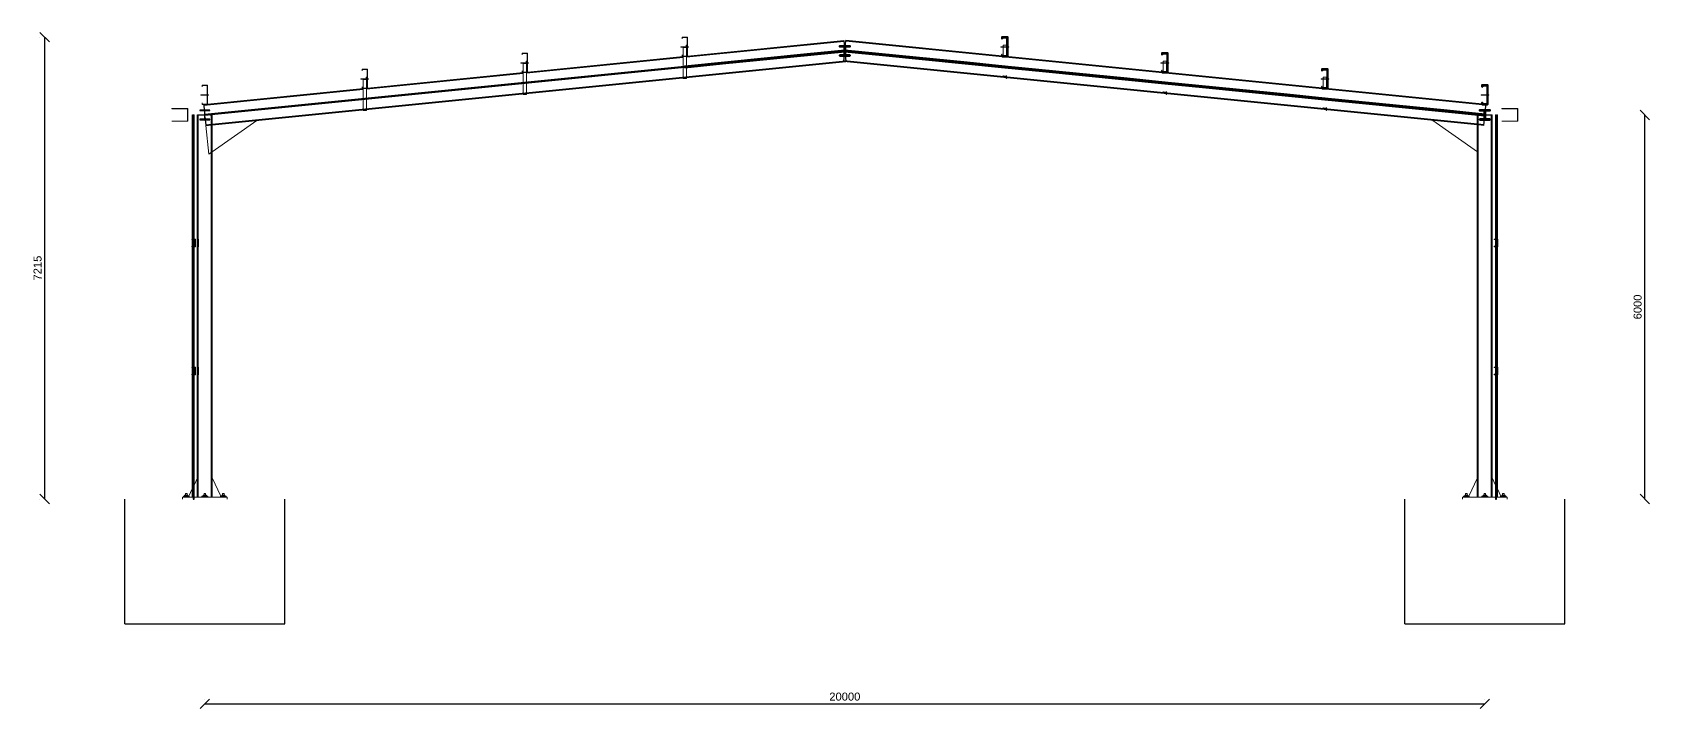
# Model space of a CAD drawing. Header units: millimetres. Extents: x 3055 to 287500, y 1145 to 27007.
# Drawn here: x 3055 to 28325, y 3170 to 13735 of the extents above; entities that cross this region are included whole.
import ezdxf

# ---------------------------------------------------------------- set-up
doc = ezdxf.new("R2010")
doc.units = ezdxf.units.MM
for name, color, linetype, lineweight in [('ANOT-COTA', 7, 'Continuous', 13), ('EST-CHAPA', 2, 'Continuous', 18), ('EST-FIXADOR', 8, 'Continuous', 13), ('EST-PILAR', 1, 'Continuous', 25), ('EST-SECUNDARIO', 3, 'Continuous', 18), ('EST-SECUNDARIO-CORTE', 3, 'Continuous', 50), ('EST-VIGA', 5, 'Continuous', 25), ('EST-VIGA-CORTE', 5, 'Continuous', 50), ('FEC-FECHAMENTO', 9, 'Continuous', 13), ('FEC-FECHAMENTO-CORTE', 9, 'Continuous', 50), ('FUN-BLOCO', 6, 'Continuous', 25)]:
    doc.layers.add(name, color=color, linetype=linetype, lineweight=lineweight)
doc.styles.add('TEXTO', font='arial.ttf')
doc.dimstyles.new('COTA-1-50', dxfattribs={"dimscale": 50, "dimtxt": 2.5, "dimasz": 2, "dimexe": 1.5, "dimexo": 1.5, "dimgap": 1, "dimtad": 1, "dimdec": 0, "dimtxsty": 'TEXTO', "dimtsz": 1.5, "dimcen": 2.5, "dimclrd": 256, "dimclre": 256, "dimclrt": 256, "dimazin": 3, "dimtfac": 1, "dimtmove": 0, "dimatfit": 3, "dimarcsym": 0})

msp = doc.modelspace()

# ---------------------------------------------------------------- linework, layer by layer
at = {"layer": 'EST-CHAPA'}
for p, q in [((13190, 13509.9), (13270, 13509.9)), ((13190, 13501.9), (13190, 13509.9)), ((13190, 13501.9), (13225, 13501.9)), ((13275, 13509.9), (13289.1, 13509.9)), ((13275, 13501.9), (13289.1, 13501.9)), ((13292.5, 13509.9), (13310, 13509.9)), ((13292.5, 13501.9), (13310, 13501.9)), ((13310, 13501.9), (13310, 13509.9)), ((18190, 13509.9), (18289.1, 13509.9)), ((18190, 13501.9), (18190, 13509.9)), ((18190, 13501.9), (18289.1, 13501.9)), ((18292.5, 13509.9), (18310, 13509.9)), ((18292.5, 13501.9), (18310, 13501.9)), ((18310, 13501.9), (18310, 13509.9)), ((10690, 13259.9), (10770, 13259.9)), ((10690, 13251.9), (10690, 13259.9)), ((10690, 13251.9), (10725, 13251.9)), ((10775, 13259.9), (10789.1, 13259.9)), ((10775, 13251.9), (10789.1, 13251.9)), ((10792.5, 13259.9), (10810, 13259.9)), ((10792.5, 13251.9), (10810, 13251.9)), ((10810, 13251.9), (10810, 13259.9)), ((20690, 13259.9), (20789.1, 13259.9)), ((20690, 13251.9), (20690, 13259.9)), ((20690, 13251.9), (20789.1, 13251.9)), ((20792.5, 13259.9), (20810, 13259.9)), ((20792.5, 13251.9), (20810, 13251.9)), ((20810, 13251.9), (20810, 13259.9)), ((8190, 13009.9), (8270, 13009.9)), ((8190, 13001.9), (8190, 13009.9)), ((8190, 13001.9), (8225, 13001.9)), ((8275, 13009.9), (8289.1, 13009.9)), ((8275, 13001.9), (8289.1, 13001.9)), ((8292.5, 13009.9), (8310, 13009.9)), ((8292.5, 13001.9), (8310, 13001.9)), ((8310, 13001.9), (8310, 13009.9)), ((23190, 13009.9), (23289.1, 13009.9)), ((23190, 13001.9), (23190, 13009.9)), ((23190, 13001.9), (23289.1, 13001.9)), ((23292.5, 13009.9), (23310, 13009.9)), ((23292.5, 13001.9), (23310, 13001.9)), ((23310, 13001.9), (23310, 13009.9)), ((5690, 12759.9), (5789.1, 12759.9)), ((5690, 12751.9), (5690, 12759.9)), ((5690, 12751.9), (5789.1, 12751.9)), ((5792.5, 12759.9), (5810, 12759.9)), ((5792.5, 12751.9), (5810, 12751.9)), ((5810, 12751.9), (5810, 12759.9)), ((25690, 12759.9), (25789.1, 12759.9)), ((25690, 12751.9), (25690, 12759.9)), ((25690, 12751.9), (25789.1, 12751.9)), ((25792.5, 12759.9), (25810, 12759.9)), ((25792.5, 12751.9), (25810, 12751.9)), ((25810, 12751.9), (25810, 12759.9)), ((5766.4, 12280.7), (5811.2, 11833)), ((5865, 11870.7), (6562.4, 12360.3)), ((25635, 11870.7), (24937.6, 12360.3)), ((5811.2, 11833), (5853, 11862.3)), ((5647, 10504.9), (5650, 10504.9)), ((5647, 10384.9), (5650, 10384.9)), ((5650, 10384.9), (5650, 10504.9)), ((25850, 10504.9), (25853, 10504.9)), ((25850, 10384.9), (25850, 10504.9)), ((25850, 10384.9), (25853, 10384.9)), ((5647, 8504.9), (5650, 8504.9)), ((5647, 8384.9), (5650, 8384.9)), ((5650, 8384.9), (5650, 8504.9)), ((25850, 8504.9), (25853, 8504.9)), ((25850, 8384.9), (25850, 8504.9)), ((25850, 8384.9), (25853, 8384.9)), ((5500.6, 6486.9), (5555, 6603.5)), ((5555.6, 6604.9), (5567, 6629.2)), ((5583, 6663.5), (5635, 6774.9)), ((5999.4, 6486.9), (5865, 6774.9)), ((25500.6, 6486.9), (25635, 6774.9)), ((25917, 6663.5), (25865, 6774.9)), ((25945, 6603.5), (25933, 6629.2)), ((25999.4, 6486.9), (25945.6, 6602.1)), ((5400, 6474.9), (5567, 6474.9)), ((5400, 6444.9), (5400, 6474.9)), ((5583, 6474.9), (6100, 6474.9)), ((6100, 6444.9), (6100, 6474.9)), ((25400, 6474.9), (25917, 6474.9)), ((25400, 6444.9), (25400, 6474.9)), ((25933, 6474.9), (26100, 6474.9)), ((26100, 6444.9), (26100, 6474.9))]:
    msp.add_line(p, q, dxfattribs=at)
at = {"layer": 'EST-FIXADOR'}
for p, q in [((5415, 6486.9), (5505, 6486.9)), ((5415, 6474.9), (5415, 6486.9)), ((5415, 6486.9), (5415, 6486.9)), ((5415, 6474.9), (5415, 6474.9)), ((5434.7, 6486.9), (5434.7, 6504.9)), ((5434.7, 6504.9), (5436.7, 6504.9)), ((5434.7, 6504.9), (5434.7, 6504.9)), ((5434.7, 6486.9), (5434.7, 6486.9)), ((5436.7, 6504.9), (5442.1, 6504.9)), ((5436.7, 6504.9), (5436.7, 6504.9)), ((5436.7, 6504.9), (5436.7, 6504.9)), ((5436.7, 6504.9), (5436.7, 6504.9)), ((5442.1, 6504.9), (5450.3, 6504.9)), ((5442.1, 6504.9), (5442.1, 6504.9)), ((5442.1, 6504.9), (5442.1, 6504.9)), ((5442.1, 6504.9), (5442.1, 6504.9)), ((5447.5, 6504.9), (5447.5, 6529.9)), ((5447.5, 6529.9), (5451.2, 6529.9)), ((5447.5, 6529.9), (5447.5, 6529.9)), ((5450.3, 6504.9), (5460, 6504.9)), ((5451.2, 6529.9), (5460, 6529.9)), ((5451.2, 6529.9), (5451.2, 6529.9)), ((5451.2, 6529.9), (5451.2, 6529.9)), ((5451.2, 6529.9), (5451.2, 6529.9)), ((5460, 6529.9), (5460, 6529.9)), ((5460, 6529.9), (5468.8, 6529.9)), ((5460, 6529.9), (5460, 6529.9)), ((5460, 6529.9), (5460, 6529.9)), ((5460, 6504.9), (5469.7, 6504.9)), ((5468.8, 6529.9), (5468.8, 6529.9)), ((5468.8, 6529.9), (5472.5, 6529.9)), ((5468.8, 6529.9), (5468.8, 6529.9)), ((5468.8, 6529.9), (5468.8, 6529.9)), ((5469.7, 6504.9), (5477.9, 6504.9)), ((5472.5, 6504.9), (5472.5, 6529.9)), ((5477.9, 6504.9), (5477.9, 6504.9)), ((5477.9, 6504.9), (5483.3, 6504.9)), ((5477.9, 6504.9), (5477.9, 6504.9)), ((5477.9, 6504.9), (5477.9, 6504.9)), ((5483.3, 6504.9), (5483.3, 6504.9)), ((5483.3, 6504.9), (5485.2, 6504.9)), ((5483.3, 6504.9), (5483.3, 6504.9)), ((5483.3, 6504.9), (5483.3, 6504.9)), ((5485.2, 6486.9), (5485.2, 6504.9)), ((5485.2, 6486.9), (5485.2, 6486.9)), ((5505, 6474.9), (5505, 6486.9)), ((5705, 6486.9), (5795, 6486.9)), ((5705, 6474.9), (5705, 6486.9)), ((5724.7, 6486.9), (5724.7, 6504.9)), ((5724.7, 6504.9), (5726.7, 6504.9)), ((5726.7, 6504.9), (5732.1, 6504.9)), ((5726.7, 6504.9), (5726.7, 6504.9)), ((5732.1, 6504.9), (5740.3, 6504.9)), ((5732.1, 6504.9), (5732.1, 6504.9)), ((5737.5, 6504.9), (5737.5, 6529.9)), ((5737.5, 6529.9), (5741.2, 6529.9)), ((5740.3, 6504.9), (5750, 6504.9)), ((5741.2, 6529.9), (5750, 6529.9)), ((5741.2, 6529.9), (5741.2, 6529.9)), ((5750, 6529.9), (5750, 6529.9)), ((5750, 6529.9), (5758.8, 6529.9)), ((5750, 6504.9), (5759.7, 6504.9)), ((5758.8, 6529.9), (5758.8, 6529.9)), ((5758.8, 6529.9), (5762.5, 6529.9)), ((5759.7, 6504.9), (5767.9, 6504.9)), ((5762.5, 6504.9), (5762.5, 6529.9)), ((5767.9, 6504.9), (5767.9, 6504.9)), ((5767.9, 6504.9), (5773.3, 6504.9)), ((5773.3, 6504.9), (5773.3, 6504.9)), ((5773.3, 6504.9), (5775.2, 6504.9)), ((5775.2, 6486.9), (5775.2, 6504.9)), ((5795, 6474.9), (5795, 6486.9)), ((5995, 6486.9), (6085, 6486.9)), ((5995, 6474.9), (5995, 6486.9)), ((6014.7, 6486.9), (6014.7, 6504.9)), ((6014.7, 6504.9), (6016.7, 6504.9)), ((6014.7, 6504.9), (6014.7, 6504.9)), ((6014.7, 6486.9), (6014.7, 6486.9)), ((6016.7, 6504.9), (6022.1, 6504.9)), ((6016.7, 6504.9), (6016.7, 6504.9)), ((6016.7, 6504.9), (6016.7, 6504.9)), ((6016.7, 6504.9), (6016.7, 6504.9)), ((6022.1, 6504.9), (6030.3, 6504.9)), ((6022.1, 6504.9), (6022.1, 6504.9)), ((6022.1, 6504.9), (6022.1, 6504.9)), ((6022.1, 6504.9), (6022.1, 6504.9)), ((6027.5, 6504.9), (6027.5, 6529.9)), ((6027.5, 6529.9), (6031.2, 6529.9)), ((6027.5, 6529.9), (6027.5, 6529.9)), ((6030.3, 6504.9), (6040, 6504.9)), ((6031.2, 6529.9), (6040, 6529.9)), ((6031.2, 6529.9), (6031.2, 6529.9)), ((6031.2, 6529.9), (6031.2, 6529.9)), ((6031.2, 6529.9), (6031.2, 6529.9)), ((6040, 6529.9), (6040, 6529.9)), ((6040, 6529.9), (6048.8, 6529.9)), ((6040, 6529.9), (6040, 6529.9)), ((6040, 6529.9), (6040, 6529.9)), ((6040, 6504.9), (6049.7, 6504.9)), ((6048.8, 6529.9), (6048.8, 6529.9)), ((6048.8, 6529.9), (6052.5, 6529.9)), ((6048.8, 6529.9), (6048.8, 6529.9)), ((6048.8, 6529.9), (6048.8, 6529.9)), ((6049.7, 6504.9), (6057.9, 6504.9)), ((6052.5, 6504.9), (6052.5, 6529.9)), ((6057.9, 6504.9), (6057.9, 6504.9)), ((6057.9, 6504.9), (6063.3, 6504.9)), ((6057.9, 6504.9), (6057.9, 6504.9)), ((6057.9, 6504.9), (6057.9, 6504.9)), ((6063.3, 6504.9), (6063.3, 6504.9)), ((6063.3, 6504.9), (6065.2, 6504.9)), ((6063.3, 6504.9), (6063.3, 6504.9)), ((6063.3, 6504.9), (6063.3, 6504.9)), ((6065.2, 6486.9), (6065.2, 6504.9)), ((6065.2, 6486.9), (6065.2, 6486.9)), ((6085, 6474.9), (6085, 6486.9)), ((6085, 6474.9), (6085, 6474.9)), ((25415, 6486.9), (25505, 6486.9)), ((25415, 6474.9), (25415, 6486.9)), ((25415, 6486.9), (25415, 6486.9)), ((25415, 6474.9), (25415, 6474.9)), ((25434.7, 6486.9), (25434.7, 6504.9)), ((25434.7, 6504.9), (25436.7, 6504.9)), ((25434.7, 6504.9), (25434.7, 6504.9)), ((25434.7, 6486.9), (25434.7, 6486.9)), ((25436.7, 6504.9), (25442.1, 6504.9)), ((25436.7, 6504.9), (25436.7, 6504.9)), ((25436.7, 6504.9), (25436.7, 6504.9)), ((25436.7, 6504.9), (25436.7, 6504.9)), ((25442.1, 6504.9), (25450.3, 6504.9)), ((25442.1, 6504.9), (25442.1, 6504.9)), ((25442.1, 6504.9), (25442.1, 6504.9)), ((25442.1, 6504.9), (25442.1, 6504.9)), ((25447.5, 6504.9), (25447.5, 6529.9)), ((25447.5, 6529.9), (25451.2, 6529.9)), ((25447.5, 6529.9), (25447.5, 6529.9)), ((25450.3, 6504.9), (25460, 6504.9)), ((25451.2, 6529.9), (25460, 6529.9)), ((25451.2, 6529.9), (25451.2, 6529.9)), ((25451.2, 6529.9), (25451.2, 6529.9)), ((25451.2, 6529.9), (25451.2, 6529.9)), ((25460, 6529.9), (25460, 6529.9)), ((25460, 6529.9), (25468.8, 6529.9)), ((25460, 6529.9), (25460, 6529.9)), ((25460, 6529.9), (25460, 6529.9)), ((25460, 6504.9), (25469.7, 6504.9)), ((25468.8, 6529.9), (25468.8, 6529.9)), ((25468.8, 6529.9), (25472.5, 6529.9)), ((25468.8, 6529.9), (25468.8, 6529.9)), ((25468.8, 6529.9), (25468.8, 6529.9)), ((25469.7, 6504.9), (25477.9, 6504.9)), ((25472.5, 6504.9), (25472.5, 6529.9)), ((25477.9, 6504.9), (25477.9, 6504.9)), ((25477.9, 6504.9), (25483.3, 6504.9)), ((25477.9, 6504.9), (25477.9, 6504.9)), ((25477.9, 6504.9), (25477.9, 6504.9)), ((25483.3, 6504.9), (25483.3, 6504.9)), ((25483.3, 6504.9), (25485.2, 6504.9)), ((25483.3, 6504.9), (25483.3, 6504.9)), ((25483.3, 6504.9), (25483.3, 6504.9)), ((25485.2, 6486.9), (25485.2, 6504.9)), ((25485.2, 6486.9), (25485.2, 6486.9)), ((25505, 6474.9), (25505, 6486.9)), ((25705, 6486.9), (25795, 6486.9)), ((25705, 6474.9), (25705, 6486.9)), ((25724.7, 6486.9), (25724.7, 6504.9)), ((25724.7, 6504.9), (25726.7, 6504.9)), ((25726.7, 6504.9), (25732.1, 6504.9)), ((25726.7, 6504.9), (25726.7, 6504.9)), ((25732.1, 6504.9), (25740.3, 6504.9)), ((25732.1, 6504.9), (25732.1, 6504.9)), ((25737.5, 6504.9), (25737.5, 6529.9)), ((25737.5, 6529.9), (25741.2, 6529.9)), ((25740.3, 6504.9), (25750, 6504.9)), ((25741.2, 6529.9), (25750, 6529.9)), ((25741.2, 6529.9), (25741.2, 6529.9)), ((25750, 6529.9), (25750, 6529.9)), ((25750, 6529.9), (25758.8, 6529.9)), ((25750, 6504.9), (25759.7, 6504.9)), ((25758.8, 6529.9), (25758.8, 6529.9)), ((25758.8, 6529.9), (25762.5, 6529.9)), ((25759.7, 6504.9), (25767.9, 6504.9)), ((25762.5, 6504.9), (25762.5, 6529.9)), ((25767.9, 6504.9), (25767.9, 6504.9)), ((25767.9, 6504.9), (25773.3, 6504.9)), ((25773.3, 6504.9), (25773.3, 6504.9)), ((25773.3, 6504.9), (25775.2, 6504.9)), ((25775.2, 6486.9), (25775.2, 6504.9)), ((25795, 6474.9), (25795, 6486.9)), ((25995, 6486.9), (26085, 6486.9)), ((25995, 6474.9), (25995, 6486.9)), ((26014.7, 6486.9), (26014.7, 6504.9)), ((26014.7, 6504.9), (26016.7, 6504.9)), ((26014.7, 6504.9), (26014.7, 6504.9)), ((26014.7, 6486.9), (26014.7, 6486.9)), ((26016.7, 6504.9), (26022.1, 6504.9)), ((26016.7, 6504.9), (26016.7, 6504.9)), ((26016.7, 6504.9), (26016.7, 6504.9)), ((26016.7, 6504.9), (26016.7, 6504.9)), ((26022.1, 6504.9), (26030.3, 6504.9)), ((26022.1, 6504.9), (26022.1, 6504.9)), ((26022.1, 6504.9), (26022.1, 6504.9)), ((26022.1, 6504.9), (26022.1, 6504.9)), ((26027.5, 6504.9), (26027.5, 6529.9)), ((26027.5, 6529.9), (26031.2, 6529.9)), ((26027.5, 6529.9), (26027.5, 6529.9)), ((26030.3, 6504.9), (26040, 6504.9)), ((26031.2, 6529.9), (26040, 6529.9)), ((26031.2, 6529.9), (26031.2, 6529.9)), ((26031.2, 6529.9), (26031.2, 6529.9)), ((26031.2, 6529.9), (26031.2, 6529.9)), ((26040, 6529.9), (26040, 6529.9)), ((26040, 6529.9), (26048.8, 6529.9)), ((26040, 6529.9), (26040, 6529.9)), ((26040, 6529.9), (26040, 6529.9)), ((26040, 6504.9), (26049.7, 6504.9)), ((26048.8, 6529.9), (26048.8, 6529.9)), ((26048.8, 6529.9), (26052.5, 6529.9)), ((26048.8, 6529.9), (26048.8, 6529.9)), ((26048.8, 6529.9), (26048.8, 6529.9)), ((26049.7, 6504.9), (26057.9, 6504.9)), ((26052.5, 6504.9), (26052.5, 6529.9)), ((26057.9, 6504.9), (26057.9, 6504.9)), ((26057.9, 6504.9), (26063.3, 6504.9)), ((26057.9, 6504.9), (26057.9, 6504.9)), ((26057.9, 6504.9), (26057.9, 6504.9)), ((26063.3, 6504.9), (26063.3, 6504.9)), ((26063.3, 6504.9), (26065.2, 6504.9)), ((26063.3, 6504.9), (26063.3, 6504.9)), ((26063.3, 6504.9), (26063.3, 6504.9)), ((26065.2, 6486.9), (26065.2, 6504.9)), ((26065.2, 6486.9), (26065.2, 6486.9)), ((26085, 6474.9), (26085, 6486.9)), ((26085, 6474.9), (26085, 6474.9))]:
    msp.add_line(p, q, dxfattribs=at)
at = {"layer": 'EST-PILAR'}
for p, q in [((5635, 12444.9), (5647, 12444.9)), ((5635, 6474.9), (5635, 12444.9)), ((5647, 12444.9), (5747, 12444.9)), ((5647, 6474.9), (5647, 12444.9)), ((5830.4, 12444.9), (5853, 12444.9)), ((5853, 12444.9), (5865, 12444.9)), ((5853, 6474.9), (5853, 12444.9)), ((5865, 6474.9), (5865, 12444.9)), ((25635, 12444.9), (25647, 12444.9)), ((25635, 6474.9), (25635, 12444.9)), ((25647, 12444.9), (25669.6, 12444.9)), ((25647, 6474.9), (25647, 12444.9)), ((25753, 12444.9), (25853, 12444.9)), ((25853, 12444.9), (25865, 12444.9)), ((25853, 6474.9), (25853, 12444.9)), ((25865, 6474.9), (25865, 12444.9))]:
    msp.add_line(p, q, dxfattribs=at)
at = {"layer": 'EST-SECUNDARIO'}
for p, q in [((13292.5, 13659.9), (13207.5, 13659.9)), ((13207.5, 13659.9), (13207.5, 13634.9)), ((13210.8, 13634.9), (13210.8, 13656.6)), ((13210.8, 13656.6), (13289.1, 13656.6)), ((13289.1, 13656.6), (13289.1, 13363.3)), ((13292.5, 13359.9), (13292.5, 13659.9)), ((18292.5, 13659.9), (18207.5, 13659.9)), ((18207.5, 13659.9), (18207.5, 13634.9)), ((18210.8, 13634.9), (18210.8, 13656.6)), ((18210.8, 13656.6), (18289.1, 13656.6)), ((18289.1, 13656.6), (18289.1, 13363.3)), ((18292.5, 13359.9), (18292.5, 13659.9)), ((10792.5, 13409.9), (10707.5, 13409.9)), ((10707.5, 13409.9), (10707.5, 13384.9)), ((10710.8, 13384.9), (10710.8, 13406.6)), ((10710.8, 13406.6), (10789.1, 13406.6)), ((10789.1, 13406.6), (10789.1, 13113.3)), ((10792.5, 13109.9), (10792.5, 13409.9)), ((13207.5, 13634.9), (13210.8, 13634.9)), ((13225, 13502.9), (13225, 13499.4)), ((13270, 13502.9), (13225, 13502.9)), ((13225, 13499.4), (13275, 13499.4)), ((13225, 13363.3), (13225, 13499.4)), ((13270, 13534.7), (13270, 13502.9)), ((13275, 13534.7), (13270, 13534.7)), ((13275, 13499.4), (13275, 13534.7)), ((13275, 13363.3), (13275, 13499.4)), ((14499.2, 13327.9), (15749.2, 13452.9)), ((14500.8, 13312), (15750, 13436.9)), ((15749.2, 13452.9), (15749.3, 13451.8)), ((15749.3, 13451.8), (15750, 13444.9)), ((15750, 13444.9), (15750.7, 13451.8)), ((16999.2, 13312), (15750, 13436.9)), ((15750.7, 13451.8), (15750.8, 13452.9)), ((17000.8, 13327.9), (15750.8, 13452.9)), ((18207.5, 13634.9), (18210.8, 13634.9)), ((18225, 13534.7), (18275, 13534.7)), ((18225, 13509.9), (18225, 13534.7)), ((18225, 13363.3), (18225, 13501.9)), ((18275, 13509.9), (18275, 13534.7)), ((18275, 13363.3), (18275, 13501.9)), ((20792.5, 13409.9), (20707.5, 13409.9)), ((20707.5, 13409.9), (20707.5, 13384.9)), ((20710.8, 13384.9), (20710.8, 13406.6)), ((20710.8, 13406.6), (20789.1, 13406.6)), ((20789.1, 13406.6), (20789.1, 13113.3)), ((20792.5, 13109.9), (20792.5, 13409.9)), ((8292.5, 13159.9), (8207.5, 13159.9)), ((8207.5, 13159.9), (8207.5, 13134.9)), ((8210.8, 13134.9), (8210.8, 13156.6)), ((8210.8, 13156.6), (8289.1, 13156.6)), ((8289.1, 13156.6), (8289.1, 12863.3)), ((8292.5, 12859.9), (8292.5, 13159.9)), ((10707.5, 13384.9), (10710.8, 13384.9)), ((10725, 13252.9), (10725, 13249.4)), ((10770, 13252.9), (10725, 13252.9)), ((10725, 13249.4), (10775, 13249.4)), ((10725, 13113.3), (10725, 13249.4)), ((10770, 13284.7), (10770, 13252.9)), ((10775, 13284.7), (10770, 13284.7)), ((10775, 13249.4), (10775, 13284.7)), ((10775, 13113.3), (10775, 13249.4)), ((11999.2, 13077.9), (13249.2, 13202.9)), ((12000.8, 13062), (13250.8, 13187)), ((13210.8, 13384.9), (13207.5, 13384.9)), ((13207.5, 13384.9), (13207.5, 13359.9)), ((13207.5, 13359.9), (13292.5, 13359.9)), ((13210.8, 13363.3), (13210.8, 13384.9)), ((13289.1, 13363.3), (13210.8, 13363.3)), ((13225, 13200.5), (13225, 13359.9)), ((13225, 13038.2), (13225, 13184.4)), ((14499.2, 13327.9), (13249.2, 13202.9)), ((13249.2, 13202.9), (13249.3, 13201.8)), ((13249.2, 13202.9), (13249.3, 13201.8)), ((13249.3, 13201.8), (13250, 13194.9)), ((13249.3, 13201.8), (13249.3, 13201.8)), ((13249.3, 13201.8), (13250, 13194.9)), ((13249.3, 13201.8), (13249.3, 13201.8)), ((13250, 13194.9), (13250.7, 13188)), ((13250, 13194.9), (13250.7, 13188)), ((13250.7, 13188), (13250.7, 13188)), ((13250.7, 13188), (13250.8, 13187)), ((13250.7, 13188), (13250.7, 13188)), ((13250.7, 13188), (13250.8, 13187)), ((14500.8, 13312), (13250.8, 13187)), ((13275, 13205.5), (13275, 13359.9)), ((13275, 13043.2), (13275, 13189.4)), ((16999.2, 13312), (18249.2, 13187)), ((17000.8, 13327.9), (18250.8, 13202.9)), ((18210.8, 13384.9), (18207.5, 13384.9)), ((18207.5, 13384.9), (18207.5, 13359.9)), ((18207.5, 13359.9), (18292.5, 13359.9)), ((18210.8, 13363.3), (18210.8, 13384.9)), ((18289.1, 13363.3), (18210.8, 13363.3)), ((18249.2, 13187), (18249.3, 13188)), ((18249.2, 13187), (18249.3, 13188)), ((19499.2, 13062), (18249.2, 13187)), ((18249.3, 13188), (18250, 13194.9)), ((18249.3, 13188), (18250, 13194.9)), ((18249.3, 13188), (18249.3, 13188)), ((18249.3, 13188), (18249.3, 13188)), ((18250, 13194.9), (18250.7, 13201.8)), ((18250, 13194.9), (18250.7, 13201.8)), ((18250.7, 13201.8), (18250.8, 13202.9)), ((18250.7, 13201.8), (18250.8, 13202.9)), ((18250.7, 13201.8), (18250.7, 13201.8)), ((18250.7, 13201.8), (18250.7, 13201.8)), ((19500.8, 13077.9), (18250.8, 13202.9)), ((18275, 13358.2), (18275, 13359.9)), ((20707.5, 13384.9), (20710.8, 13384.9)), ((20725, 13284.7), (20775, 13284.7)), ((20725, 13259.9), (20725, 13284.7)), ((20725, 13113.3), (20725, 13251.9)), ((20775, 13259.9), (20775, 13284.7)), ((20775, 13113.3), (20775, 13251.9)), ((23292.5, 13159.9), (23207.5, 13159.9)), ((23207.5, 13159.9), (23207.5, 13134.9)), ((23210.8, 13134.9), (23210.8, 13156.6)), ((23210.8, 13156.6), (23289.1, 13156.6)), ((23289.1, 13156.6), (23289.1, 12863.3)), ((23292.5, 12859.9), (23292.5, 13159.9)), ((5792.5, 12909.9), (5707.5, 12909.9)), ((5707.5, 12909.9), (5707.5, 12884.9)), ((5710.8, 12884.9), (5710.8, 12906.6)), ((5710.8, 12906.6), (5789.1, 12906.6)), ((5789.1, 12906.6), (5789.1, 12613.3)), ((5792.5, 12609.9), (5792.5, 12909.9)), ((8207.5, 13134.9), (8210.8, 13134.9)), ((8225, 13002.9), (8225, 12999.4)), ((8270, 13002.9), (8225, 13002.9)), ((8225, 12999.4), (8275, 12999.4)), ((8225, 12863.3), (8225, 12999.4)), ((8270, 13034.7), (8270, 13002.9)), ((8275, 13034.7), (8270, 13034.7)), ((8275, 12999.4), (8275, 13034.7)), ((8275, 12863.3), (8275, 12999.4)), ((9499.2, 12827.9), (10749.2, 12952.9)), ((9500.8, 12812), (10750.8, 12937)), ((10710.8, 13134.9), (10707.5, 13134.9)), ((10707.5, 13134.9), (10707.5, 13109.9)), ((10707.5, 13109.9), (10792.5, 13109.9)), ((10710.8, 13113.3), (10710.8, 13134.9)), ((10789.1, 13113.3), (10710.8, 13113.3)), ((10725, 12950.5), (10725, 13109.9)), ((10725, 12788.2), (10725, 12934.4)), ((11999.2, 13077.9), (10749.2, 12952.9)), ((10749.2, 12952.9), (10749.3, 12951.8)), ((10749.2, 12952.9), (10749.3, 12951.8)), ((10749.3, 12951.8), (10750, 12944.9)), ((10749.3, 12951.8), (10749.3, 12951.8)), ((10749.3, 12951.8), (10750, 12944.9)), ((10749.3, 12951.8), (10749.3, 12951.8)), ((10750, 12944.9), (10750.7, 12938)), ((10750, 12944.9), (10750.7, 12938)), ((10750.7, 12938), (10750.7, 12938)), ((10750.7, 12938), (10750.8, 12937)), ((10750.7, 12938), (10750.7, 12938)), ((10750.7, 12938), (10750.8, 12937)), ((12000.8, 13062), (10750.8, 12937)), ((10775, 12955.5), (10775, 13109.9)), ((10775, 12793.2), (10775, 12939.4)), ((13225, 13013.1), (13225, 13026.6)), ((13225, 13013.1), (13275, 13013.1)), ((13275, 13013.1), (13275, 13031.6)), ((18225, 13048.4), (18225, 13062.3)), ((18225, 13044.9), (18225, 13048.4)), ((18225, 13048.4), (18275, 13048.4)), ((18270, 13044.9), (18225, 13044.9)), ((18270, 13038.7), (18270, 13044.9)), ((18270, 13013.1), (18270, 13027.1)), ((18275, 13013.1), (18270, 13013.1)), ((18275, 13048.4), (18275, 13062.3)), ((18275, 13048.4), (18275, 13038.2)), ((18275, 13026.6), (18275, 13013.1)), ((19499.2, 13062), (20749.2, 12937)), ((19500.8, 13077.9), (20750.8, 12952.9)), ((20710.8, 13134.9), (20707.5, 13134.9)), ((20707.5, 13134.9), (20707.5, 13109.9)), ((20707.5, 13109.9), (20792.5, 13109.9)), ((20710.8, 13113.3), (20710.8, 13134.9)), ((20789.1, 13113.3), (20710.8, 13113.3)), ((20749.2, 12937), (20749.3, 12938)), ((20749.2, 12937), (20749.3, 12938)), ((21999.2, 12812), (20749.2, 12937)), ((20749.3, 12938), (20750, 12944.9)), ((20749.3, 12938), (20750, 12944.9)), ((20749.3, 12938), (20749.3, 12938)), ((20749.3, 12938), (20749.3, 12938)), ((20750, 12944.9), (20750.7, 12951.8)), ((20750, 12944.9), (20750.7, 12951.8)), ((20750.7, 12951.8), (20750.8, 12952.9)), ((20750.7, 12951.8), (20750.8, 12952.9)), ((20750.7, 12951.8), (20750.7, 12951.8)), ((20750.7, 12951.8), (20750.7, 12951.8)), ((22000.8, 12827.9), (20750.8, 12952.9)), ((20775, 13108.2), (20775, 13109.9)), ((23207.5, 13134.9), (23210.8, 13134.9)), ((23225, 13034.7), (23275, 13034.7)), ((23225, 13009.9), (23225, 13034.7)), ((23225, 12863.3), (23225, 13001.9)), ((23275, 13009.9), (23275, 13034.7)), ((23275, 12863.3), (23275, 13001.9)), ((25792.5, 12909.9), (25707.5, 12909.9)), ((25707.5, 12909.9), (25707.5, 12884.9)), ((25710.8, 12884.9), (25710.8, 12906.6)), ((25710.8, 12906.6), (25789.1, 12906.6)), ((25789.1, 12906.6), (25789.1, 12613.3)), ((25792.5, 12609.9), (25792.5, 12909.9)), ((5707.5, 12884.9), (5710.8, 12884.9)), ((5710.8, 12634.9), (5707.5, 12634.9)), ((5707.5, 12634.9), (5707.5, 12609.9)), ((5710.8, 12613.3), (5710.8, 12634.9)), ((6999.2, 12577.9), (8249.2, 12702.9)), ((7000.8, 12562), (8250.8, 12687)), ((8210.8, 12884.9), (8207.5, 12884.9)), ((8207.5, 12884.9), (8207.5, 12859.9)), ((8207.5, 12859.9), (8292.5, 12859.9)), ((8210.8, 12863.3), (8210.8, 12884.9)), ((8289.1, 12863.3), (8210.8, 12863.3)), ((8225, 12700.5), (8225, 12859.9)), ((8225, 12538.2), (8225, 12684.4)), ((9499.2, 12827.9), (8249.2, 12702.9)), ((8249.2, 12702.9), (8249.3, 12701.8)), ((8249.2, 12702.9), (8249.3, 12701.8)), ((8249.3, 12701.8), (8250, 12694.9)), ((8249.3, 12701.8), (8249.3, 12701.8)), ((8249.3, 12701.8), (8250, 12694.9)), ((8249.3, 12701.8), (8249.3, 12701.8)), ((8250, 12694.9), (8250.7, 12688)), ((8250, 12694.9), (8250.7, 12688)), ((8250.7, 12688), (8250.7, 12688)), ((8250.7, 12688), (8250.8, 12687)), ((8250.7, 12688), (8250.7, 12688)), ((8250.7, 12688), (8250.8, 12687)), ((9500.8, 12812), (8250.8, 12687)), ((8275, 12705.5), (8275, 12859.9)), ((8275, 12543.2), (8275, 12689.4)), ((10725, 12763.1), (10725, 12776.6)), ((10725, 12763.1), (10775, 12763.1)), ((10775, 12763.1), (10775, 12781.6)), ((20725, 12798.4), (20725, 12812.3)), ((20725, 12794.9), (20725, 12798.4)), ((20725, 12798.4), (20775, 12798.4)), ((20770, 12794.9), (20725, 12794.9)), ((20770, 12788.7), (20770, 12794.9)), ((20770, 12763.1), (20770, 12777.1)), ((20775, 12763.1), (20770, 12763.1)), ((20775, 12798.4), (20775, 12812.3)), ((20775, 12798.4), (20775, 12788.2)), ((20775, 12776.6), (20775, 12763.1)), ((21999.2, 12812), (23249.2, 12687)), ((22000.8, 12827.9), (23250.8, 12702.9)), ((23210.8, 12884.9), (23207.5, 12884.9)), ((23207.5, 12884.9), (23207.5, 12859.9)), ((23207.5, 12859.9), (23292.5, 12859.9)), ((23210.8, 12863.3), (23210.8, 12884.9)), ((23289.1, 12863.3), (23210.8, 12863.3)), ((23249.2, 12687), (23249.3, 12688)), ((23249.2, 12687), (23249.3, 12688)), ((24499.2, 12562), (23249.2, 12687)), ((23249.3, 12688), (23250, 12694.9)), ((23249.3, 12688), (23250, 12694.9)), ((23249.3, 12688), (23249.3, 12688)), ((23249.3, 12688), (23249.3, 12688)), ((23250, 12694.9), (23250.7, 12701.8)), ((23250, 12694.9), (23250.7, 12701.8)), ((23250.7, 12701.8), (23250.8, 12702.9)), ((23250.7, 12701.8), (23250.8, 12702.9)), ((23250.7, 12701.8), (23250.7, 12701.8)), ((23250.7, 12701.8), (23250.7, 12701.8)), ((24500.8, 12577.9), (23250.8, 12702.9)), ((23275, 12858.2), (23275, 12859.9)), ((25707.5, 12884.9), (25710.8, 12884.9)), ((25710.8, 12634.9), (25707.5, 12634.9)), ((25707.5, 12634.9), (25707.5, 12609.9)), ((25710.8, 12613.3), (25710.8, 12634.9)), ((5485, 12544.9), (5235, 12544.9)), ((5235, 12544.9), (5235, 12539.9)), ((5235, 12539.9), (5480, 12539.9)), ((5480, 12539.9), (5480, 12349.9)), ((5485, 12344.9), (5485, 12544.9)), ((5567, 10504.9), (5567, 12444.9)), ((5567, 12444.9), (5568.1, 12444.9)), ((5568.1, 12444.9), (5575, 12444.9)), ((5568.1, 12444.9), (5568.1, 12444.9)), ((5575, 12444.9), (5575, 12444.9)), ((5575, 12444.9), (5581.9, 12444.9)), ((5581.9, 12444.9), (5581.9, 12444.9)), ((5581.9, 12444.9), (5583, 12444.9)), ((5583, 10504.9), (5583, 12444.9)), ((5707.5, 12609.9), (5792.5, 12609.9)), ((5789.1, 12613.3), (5710.8, 12613.3)), ((6999.2, 12577.9), (5749.2, 12452.9)), ((5749.2, 12452.9), (5749.3, 12451.8)), ((5749.3, 12451.8), (5750, 12444.9)), ((5750, 12444.9), (5750.7, 12438)), ((5750.7, 12438), (5750.8, 12437)), ((7000.8, 12562), (5750.8, 12437)), ((8225, 12513.1), (8225, 12526.6)), ((8225, 12513.1), (8275, 12513.1)), ((8275, 12513.1), (8275, 12531.6)), ((23225, 12548.4), (23225, 12562.3)), ((23225, 12544.9), (23225, 12548.4)), ((23225, 12548.4), (23275, 12548.4)), ((23270, 12544.9), (23225, 12544.9)), ((23270, 12538.7), (23270, 12544.9)), ((23270, 12513.1), (23270, 12527.1)), ((23275, 12513.1), (23270, 12513.1)), ((23275, 12548.4), (23275, 12562.3)), ((23275, 12548.4), (23275, 12538.2)), ((23275, 12526.6), (23275, 12513.1)), ((24499.2, 12562), (25749.2, 12437)), ((24500.8, 12577.9), (25750.8, 12452.9)), ((25707.5, 12609.9), (25792.5, 12609.9)), ((25789.1, 12613.3), (25710.8, 12613.3)), ((25749.2, 12437), (25749.3, 12438)), ((25749.3, 12438), (25750, 12444.9)), ((25750, 12444.9), (25750.7, 12451.8)), ((25750.7, 12451.8), (25750.8, 12452.9)), ((25917, 10504.9), (25917, 12444.9)), ((25917, 12444.9), (25918.1, 12444.9)), ((25918.1, 12444.9), (25925, 12444.9)), ((25918.1, 12444.9), (25918.1, 12444.9)), ((25925, 12444.9), (25925, 12444.9)), ((25925, 12444.9), (25931.9, 12444.9)), ((25931.9, 12444.9), (25931.9, 12444.9)), ((25931.9, 12444.9), (25933, 12444.9)), ((25933, 10504.9), (25933, 12444.9)), ((26265, 12544.9), (26015, 12544.9)), ((26015, 12544.9), (26015, 12539.9)), ((26015, 12539.9), (26260, 12539.9)), ((26260, 12539.9), (26260, 12349.9)), ((26265, 12344.9), (26265, 12544.9)), ((5480, 12349.9), (5235, 12349.9)), ((5235, 12349.9), (5235, 12344.9)), ((5235, 12344.9), (5485, 12344.9)), ((26260, 12349.9), (26015, 12349.9)), ((26015, 12349.9), (26015, 12344.9)), ((26015, 12344.9), (26265, 12344.9)), ((5605, 10504.9), (5545, 10504.9)), ((5545, 10504.9), (5545, 10496.9)), ((5545, 10496.9), (5600, 10496.9)), ((5600, 10392.9), (5545, 10392.9)), ((5545, 10392.9), (5545, 10384.9)), ((5545, 10384.9), (5605, 10384.9)), ((5567, 10392.9), (5567, 10496.9)), ((5567, 9444.9), (5567, 10384.9)), ((5583, 10392.9), (5583, 10496.9)), ((5583, 9444.9), (5583, 10384.9)), ((5600, 10496.9), (5600, 10392.9)), ((5605, 10384.9), (5605, 10504.9)), ((25955, 10504.9), (25895, 10504.9)), ((25895, 10504.9), (25895, 10496.9)), ((25895, 10496.9), (25950, 10496.9)), ((25950, 10392.9), (25895, 10392.9)), ((25895, 10392.9), (25895, 10384.9)), ((25895, 10384.9), (25955, 10384.9)), ((25917, 10392.9), (25917, 10496.9)), ((25917, 9444.9), (25917, 10384.9)), ((25933, 10392.9), (25933, 10496.9)), ((25933, 9444.9), (25933, 10384.9)), ((25950, 10496.9), (25950, 10392.9)), ((25955, 10384.9), (25955, 10504.9)), ((5567, 9444.9), (5567, 8504.9)), ((5583, 9444.9), (5583, 8504.9)), ((25917, 9444.9), (25917, 8504.9)), ((25933, 9444.9), (25933, 8504.9)), ((5605, 8504.9), (5545, 8504.9)), ((5545, 8504.9), (5545, 8496.9)), ((5545, 8496.9), (5600, 8496.9)), ((5600, 8392.9), (5545, 8392.9)), ((5545, 8392.9), (5545, 8384.9)), ((5545, 8384.9), (5605, 8384.9)), ((5567, 8496.9), (5567, 8392.9)), ((5567, 8384.9), (5567, 6444.9)), ((5583, 8496.9), (5583, 8392.9)), ((5583, 8384.9), (5583, 6444.9)), ((5600, 8496.9), (5600, 8392.9)), ((5605, 8384.9), (5605, 8504.9)), ((25955, 8504.9), (25895, 8504.9)), ((25895, 8504.9), (25895, 8496.9)), ((25895, 8496.9), (25950, 8496.9)), ((25950, 8392.9), (25895, 8392.9)), ((25895, 8392.9), (25895, 8384.9)), ((25895, 8384.9), (25955, 8384.9)), ((25917, 8496.9), (25917, 8392.9)), ((25917, 8384.9), (25917, 6444.9)), ((25933, 8496.9), (25933, 8392.9)), ((25933, 8384.9), (25933, 6444.9)), ((25950, 8496.9), (25950, 8392.9)), ((25955, 8384.9), (25955, 8504.9)), ((5567, 6444.9), (5568.1, 6444.9)), ((5568.1, 6444.9), (5575, 6444.9)), ((5568.1, 6444.9), (5568.1, 6444.9)), ((5575, 6444.9), (5575, 6444.9)), ((5575, 6444.9), (5581.9, 6444.9)), ((5581.9, 6444.9), (5581.9, 6444.9)), ((5581.9, 6444.9), (5583, 6444.9)), ((25917, 6444.9), (25918.1, 6444.9)), ((25918.1, 6444.9), (25925, 6444.9)), ((25918.1, 6444.9), (25918.1, 6444.9)), ((25925, 6444.9), (25925, 6444.9)), ((25925, 6444.9), (25931.9, 6444.9)), ((25931.9, 6444.9), (25931.9, 6444.9)), ((25931.9, 6444.9), (25933, 6444.9))]:
    msp.add_line(p, q, dxfattribs=at)
at = {"layer": 'EST-SECUNDARIO-CORTE'}
for points in [[(18292.5, 13424.2), (18292.5, 13659.9), (18274.3, 13659.9), (18207.5, 13659.9), (18207.5, 13654.6), (18207.5, 13634.9), (18208.2, 13634.9), (18210.8, 13634.9), (18210.8, 13639.6), (18210.8, 13656.6), (18227.6, 13656.6), (18289.1, 13656.6), (18289.1, 13593.7), (18289.1, 13363.3), (18272.4, 13363.3), (18210.8, 13363.3), (18210.8, 13367.9), (18210.8, 13384.9), (18210.1, 13384.9), (18207.5, 13384.9), (18207.5, 13379.6), (18207.5, 13359.9), (18225.7, 13359.9), (18292.5, 13359.9), (18292.5, 13424.2)], [(15749.7, 13447.8), (15749.4, 13451.3), (15749.3, 13452), (15749.2, 13452.7), (15161.9, 13394), (13249.2, 13202.7), (13249.3, 13202), (13249.4, 13201.3), (13249.7, 13197.8), (13250.7, 13188), (13250.8, 13187.1), (13838, 13245.8), (15750.8, 13437.1), (15750.7, 13438), (15749.7, 13447.8)], [(15749.7, 13442.1), (15749.4, 13438.6), (15749.3, 13437.8), (15749.2, 13437.1), (16336.5, 13378.4), (18249.2, 13187.1), (18249.3, 13187.8), (18249.4, 13188.6), (18249.7, 13192.1), (18250.7, 13201.8), (18250.8, 13202.7), (17663.4, 13261.4), (15750.8, 13452.7), (15750.7, 13451.8), (15749.7, 13442.1)], [(20792.5, 13174.2), (20792.5, 13409.9), (20774.3, 13409.9), (20707.5, 13409.9), (20707.5, 13404.6), (20707.5, 13384.9), (20708.2, 13384.9), (20710.8, 13384.9), (20710.8, 13389.6), (20710.8, 13406.6), (20727.6, 13406.6), (20789.1, 13406.6), (20789.1, 13343.7), (20789.1, 13113.3), (20772.4, 13113.3), (20710.8, 13113.3), (20710.8, 13117.9), (20710.8, 13134.9), (20710.1, 13134.9), (20707.5, 13134.9), (20707.5, 13129.6), (20707.5, 13109.9), (20725.7, 13109.9), (20792.5, 13109.9), (20792.5, 13174.2)], [(18249.7, 13192.1), (18249.4, 13188.6), (18249.3, 13187.8), (18249.2, 13187.1), (18836.6, 13128.4), (20749.2, 12937.1), (20749.3, 12937.8), (20749.4, 12938.6), (20749.7, 12942.1), (20750.7, 12951.8), (20750.8, 12952.7), (20163.4, 13011.5), (18250.8, 13202.7), (18250.7, 13201.8), (18249.7, 13192.1)], [(23292.5, 12924.2), (23292.5, 13159.9), (23274.3, 13159.9), (23207.5, 13159.9), (23207.5, 13154.6), (23207.5, 13134.9), (23208.2, 13134.9), (23210.8, 13134.9), (23210.8, 13139.6), (23210.8, 13156.6), (23227.6, 13156.6), (23289.1, 13156.6), (23289.1, 13093.7), (23289.1, 12863.3), (23272.4, 12863.3), (23210.8, 12863.3), (23210.8, 12867.9), (23210.8, 12884.9), (23210.1, 12884.9), (23207.5, 12884.9), (23207.5, 12879.6), (23207.5, 12859.9), (23225.7, 12859.9), (23292.5, 12859.9), (23292.5, 12924.2)], [(20749.7, 12942.1), (20749.4, 12938.6), (20749.3, 12937.8), (20749.2, 12937.1), (21336.7, 12878.4), (23249.2, 12687.1), (23249.3, 12687.8), (23249.4, 12688.6), (23249.7, 12692.1), (23250.7, 12701.8), (23250.8, 12702.7), (22663.3, 12761.5), (20750.8, 12952.7), (20750.7, 12951.8), (20749.7, 12942.1)], [(25792.5, 12674.2), (25792.5, 12909.9), (25774.3, 12909.9), (25707.5, 12909.9), (25707.5, 12904.6), (25707.5, 12884.9), (25708.2, 12884.9), (25710.8, 12884.9), (25710.8, 12889.6), (25710.8, 12906.6), (25727.6, 12906.6), (25789.1, 12906.6), (25789.1, 12843.7), (25789.1, 12613.3), (25772.4, 12613.3), (25710.8, 12613.3), (25710.8, 12617.9), (25710.8, 12634.9), (25710.1, 12634.9), (25707.5, 12634.9), (25707.5, 12629.6), (25707.5, 12609.9), (25725.7, 12609.9), (25792.5, 12609.9), (25792.5, 12674.2)], [(23249.7, 12692.1), (23249.4, 12688.6), (23249.3, 12687.8), (23249.2, 12687.1), (23836.7, 12628.4), (25749.2, 12437.1), (25749.3, 12437.8), (25749.4, 12438.6), (25749.7, 12442.1), (25750.7, 12451.8), (25750.8, 12452.7), (25163.2, 12511.5), (23250.8, 12702.7), (23250.7, 12701.8), (23249.7, 12692.1)]]:
    msp.add_lwpolyline(points, dxfattribs=at)
at = {"layer": 'EST-VIGA'}
for p, q in [((13275, 13351.7), (15734.7, 13597.7)), ((13292.5, 13365), (15733.6, 13609.1)), ((15830, 13520.9), (15670, 13520.9)), ((15670, 13520.9), (15670, 13511.9)), ((15670, 13511.9), (15747, 13511.9)), ((15733.6, 13609.1), (15734.7, 13597.7)), ((15734.7, 13597.7), (15742.4, 13520.9)), ((15743.3, 13511.9), (15747, 13474.9)), ((15743.3, 13377.9), (15747, 13414.9)), ((15747, 13511.9), (15747, 13452.7)), ((15747, 13436.6), (15747, 13377.9)), ((15753, 13474.9), (15756.7, 13511.9)), ((15753, 13452.7), (15753, 13511.9)), ((15753, 13511.9), (15830, 13511.9)), ((15753, 13511.9), (15753, 13511.9)), ((15753, 13377.9), (15753, 13436.6)), ((15753, 13414.9), (15756.7, 13377.9)), ((15757.6, 13520.9), (15765.3, 13597.7)), ((15765.3, 13597.7), (15766.4, 13609.1)), ((25765.3, 12597.7), (15765.3, 13597.7)), ((18207.5, 13365), (15766.4, 13609.1)), ((15830, 13511.9), (15830, 13520.9)), ((5865, 12302.2), (15765.3, 13292.2)), ((5865, 12290.6), (15766.4, 13280.7)), ((10775, 13101.7), (13225, 13346.7)), ((10792.5, 13115), (13225, 13358.2)), ((13275.3, 13363.3), (13289.1, 13364.7)), ((15747, 13377.9), (15670, 13377.9)), ((15670, 13377.9), (15670, 13368.9)), ((15670, 13368.9), (15830, 13368.9)), ((15733.6, 13280.7), (15734.7, 13292.2)), ((25635, 12290.6), (15733.6, 13280.7)), ((15734.7, 13292.2), (15742.4, 13368.9)), ((25635, 12302.2), (15734.7, 13292.2)), ((15830, 13377.9), (15753, 13377.9)), ((15757.6, 13368.9), (15765.3, 13292.2)), ((15765.3, 13292.2), (15766.4, 13280.7)), ((15830, 13368.9), (15830, 13377.9)), ((18224.7, 13363.3), (18210.8, 13364.7)), ((20707.5, 13115), (18258.2, 13359.9)), ((8275, 12851.7), (10725, 13096.7)), ((8292.5, 12865), (10725, 13108.2)), ((10775.3, 13113.3), (10789.1, 13114.7)), ((20724.7, 13113.3), (20710.8, 13114.7)), ((23207.5, 12865), (20758.2, 13109.9)), ((5734.7, 12597.7), (8225, 12846.7)), ((5792.5, 12615), (8225, 12858.2)), ((8275.3, 12863.3), (8289.1, 12864.7)), ((23224.7, 12863.3), (23210.8, 12864.7)), ((25707.5, 12615), (23258.2, 12859.9)), ((5830, 12520.9), (5670, 12520.9)), ((5670, 12520.9), (5670, 12511.9)), ((5670, 12520.9), (5670, 12520.9)), ((5670, 12511.9), (5747, 12511.9)), ((5670, 12511.9), (5670, 12511.9)), ((5670, 12511.9), (5670, 12511.9)), ((5733.6, 12609.1), (5741.8, 12609.9)), ((5733.6, 12609.1), (5734.7, 12597.7)), ((5734.7, 12597.7), (5742.4, 12520.9)), ((5743.3, 12511.9), (5747, 12474.9)), ((5747, 12511.9), (5747, 12377.9)), ((5753, 12453.3), (5753, 12511.9)), ((5753, 12511.9), (5830, 12511.9)), ((5753, 12377.9), (5753, 12437.2)), ((5753, 12414.9), (5756.7, 12377.9)), ((5775.3, 12613.3), (5789.1, 12614.7)), ((5830, 12511.9), (5830, 12520.9)), ((25830, 12520.9), (25670, 12520.9)), ((25670, 12520.9), (25670, 12511.9)), ((25670, 12511.9), (25747, 12511.9)), ((25724.7, 12613.3), (25710.8, 12614.7)), ((25743.3, 12377.9), (25747, 12414.9)), ((25747, 12511.9), (25747, 12453.3)), ((25747, 12437.2), (25747, 12377.9)), ((25753, 12474.9), (25756.7, 12511.9)), ((25753, 12377.9), (25753, 12511.9)), ((25753, 12511.9), (25830, 12511.9)), ((25757.6, 12520.9), (25765.3, 12597.7)), ((25766.4, 12609.1), (25758.2, 12609.9)), ((25765.3, 12597.7), (25766.4, 12609.1)), ((25830, 12511.9), (25830, 12520.9)), ((25830, 12511.9), (25830, 12511.9)), ((5747, 12377.9), (5670, 12377.9)), ((5670, 12377.9), (5670, 12368.9)), ((5670, 12368.9), (5830, 12368.9)), ((5830, 12377.9), (5753, 12377.9)), ((5757.6, 12368.9), (5765.3, 12292.2)), ((5765.3, 12292.2), (5853, 12301)), ((5765.3, 12292.2), (5766.4, 12280.7)), ((5766.4, 12280.7), (5853, 12289.4)), ((5830, 12368.9), (5830, 12377.9)), ((25734.7, 12292.2), (25647, 12301)), ((25733.6, 12280.7), (25647, 12289.4)), ((25747, 12377.9), (25670, 12377.9)), ((25670, 12377.9), (25670, 12368.9)), ((25670, 12368.9), (25830, 12368.9)), ((25733.6, 12280.7), (25734.7, 12292.2)), ((25734.7, 12292.2), (25742.4, 12368.9)), ((25830, 12377.9), (25753, 12377.9)), ((25830, 12368.9), (25830, 12377.9))]:
    msp.add_line(p, q, dxfattribs=at)
at = {"layer": 'EST-VIGA-CORTE'}
for points in [[(15830, 13373.4), (15830, 13377.9), (15791.5, 13377.9), (15753, 13377.9), (15753, 13444.9), (15753, 13511.9), (15791.5, 13511.9), (15830, 13511.9), (15830, 13516.4), (15830, 13520.9), (15750, 13520.9), (15670, 13520.9), (15670, 13516.4), (15670, 13511.9), (15708.5, 13511.9), (15747, 13511.9), (15747, 13444.9), (15747, 13377.9), (15708.5, 13377.9), (15670, 13377.9), (15670, 13373.4), (15670, 13368.9), (15750, 13368.9), (15830, 13368.9), (15830, 13373.4)], [(25830, 12373.4), (25830, 12377.9), (25791.5, 12377.9), (25753, 12377.9), (25753, 12444.9), (25753, 12511.9), (25791.5, 12511.9), (25830, 12511.9), (25830, 12516.4), (25830, 12520.9), (25750, 12520.9), (25670, 12520.9), (25670, 12516.4), (25670, 12511.9), (25708.5, 12511.9), (25747, 12511.9), (25747, 12444.9), (25747, 12377.9), (25708.5, 12377.9), (25670, 12377.9), (25670, 12373.4), (25670, 12368.9), (25750, 12368.9), (25830, 12368.9), (25830, 12373.4)]]:
    msp.add_lwpolyline(points, dxfattribs=at)
at = {"layer": 'FEC-FECHAMENTO'}
for p, q in [((5555.6, 12444.9), (5555, 12444.9)), ((5555, 12444.9), (5555, 8544.9)), ((5555.6, 12444.9), (5555.6, 8544.9)), ((25945.6, 12444.9), (25945, 12444.9)), ((25945, 12444.9), (25945, 8544.9)), ((25945.6, 12444.9), (25945.6, 8544.9)), ((5555.6, 8544.9), (5555, 8544.9)), ((5555, 8504.9), (5555, 8544.9)), ((5555, 8544.9), (5555.6, 8544.9)), ((5555, 8392.9), (5555, 8496.9)), ((5555, 7544.9), (5555, 8384.9)), ((5555.6, 8504.9), (5555.6, 8544.9)), ((5555.6, 8392.9), (5555.6, 8496.9)), ((5555.6, 7544.9), (5555.6, 8384.9)), ((25945.6, 8544.9), (25945, 8544.9)), ((25945, 8504.9), (25945, 8544.9)), ((25945, 8544.9), (25945.6, 8544.9)), ((25945, 8392.9), (25945, 8496.9)), ((25945, 7544.9), (25945, 8384.9)), ((25945.6, 8504.9), (25945.6, 8544.9)), ((25945.6, 8392.9), (25945.6, 8496.9)), ((25945.6, 7544.9), (25945.6, 8384.9)), ((5555, 7544.9), (5555, 7544.9)), ((5555, 7544.9), (5555.6, 7544.9)), ((5555, 7544.9), (5555, 6474.9)), ((5555.6, 7544.9), (5555.6, 6474.9)), ((25945, 7544.9), (25945, 7544.9)), ((25945, 7544.9), (25945.6, 7544.9)), ((25945, 7544.9), (25945, 6474.9)), ((25945.6, 7544.9), (25945.6, 6474.9)), ((5555, 6474.9), (5555.6, 6474.9)), ((25945, 6474.9), (25945.6, 6474.9))]:
    msp.add_line(p, q, dxfattribs=at)
at = {"layer": 'FEC-FECHAMENTO-CORTE'}
for points in [[(15750, 13444.6), (15750, 13445.1), (15750, 13445.3), (7892.8, 12659.6), (5750, 12445.3), (5750, 12444.7), (5750, 12444.6), (13607.2, 13230.3), (15750, 13444.6)], [(15750, 13445.3), (15750, 13444.7), (15750, 13444.6), (23607.1, 12658.9), (25750, 12444.6), (25750, 12445.1), (25750, 12445.3), (17892.9, 13231), (15750, 13445.3)]]:
    msp.add_lwpolyline(points, dxfattribs=at)
at = {"layer": 'FUN-BLOCO'}
for p, q in [((4500, 4494.9), (4500, 6444.9)), ((5568.1, 6444.9), (5581.9, 6444.9)), ((7000, 4494.9), (7000, 6444.9)), ((24500, 4494.9), (24500, 6444.9)), ((25918.1, 6444.9), (25931.9, 6444.9)), ((27000, 4494.9), (27000, 6444.9)), ((4500, 4494.9), (7000, 4494.9)), ((24500, 4494.9), (27000, 4494.9))]:
    msp.add_line(p, q, dxfattribs=at)

# ---------------------------------------------------------------- dimensions: what is measured, and where the dimension line sits
at = {"layer": 'ANOT-COTA'}
for base, p1, p2 in [((3250, 6444.9), (3250, 6444.9), (3250, 13659.9)), ((28250, 6444.9), (28250, 6444.9), (28250, 12444.9))]:
    msp.add_linear_dim(base=base, p1=p1, p2=p2, angle=90, dimstyle='COTA-1-50', dxfattribs=at).render()
msp.add_linear_dim(base=(5750, 3244.9), p1=(5750, 3244.9), p2=(25750, 3244.9), dimstyle='COTA-1-50', dxfattribs=at).render()

doc.saveas('drawing.dxf')
